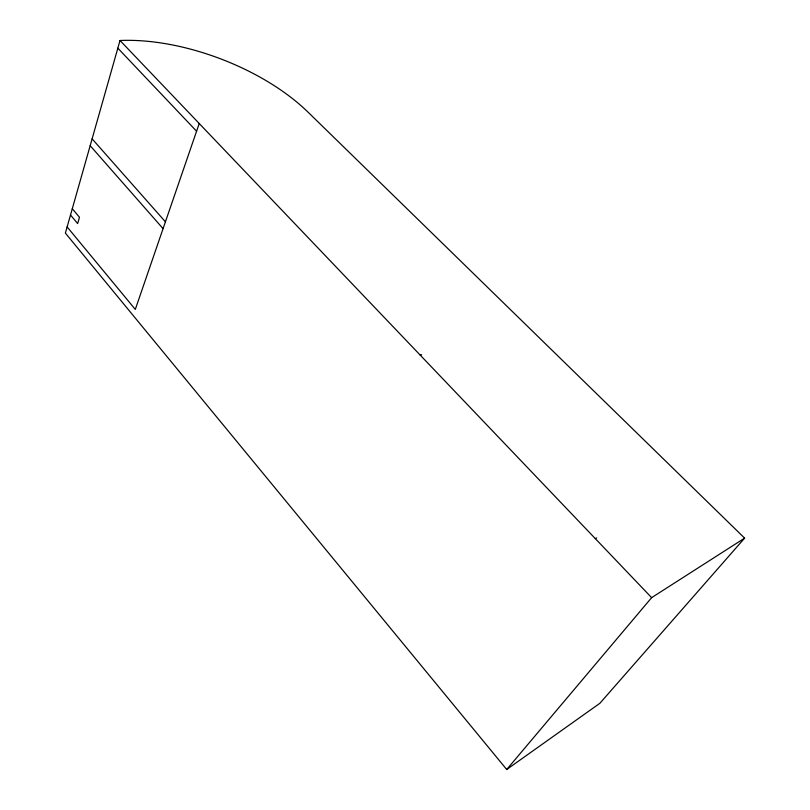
<?xml version="1.0" encoding="UTF-8"?>
<svg xmlns="http://www.w3.org/2000/svg" width="810" height="810" viewBox="0 0 810 810"><rect width="100%" height="100%" fill="white"/><g stroke="black" fill="none" stroke-linecap="round" stroke-linejoin="round"><path stroke-width="1.21" d="M120.012 40.5L65.377 233.088L506.716 769.5L599.886 703.283L744.623 538.144L308.043 112.155A152.513 75.198 20.8 0 0 120.012 40.5L651.635 597.648L744.623 538.144M199.23 123.525L135.3 309.41L67.129 226.921M506.716 769.5L651.635 597.648M595.32 538.64L596.646 537.911M420.248 355.155L421.656 354.709M117.835 48.175L196.587 131.22M92.117 138.834L165.422 221.819M90.173 145.689L163.073 228.653M72.293 208.707L79.481 217.282L77.659 223.58L70.51 215.004"/></g></svg>
